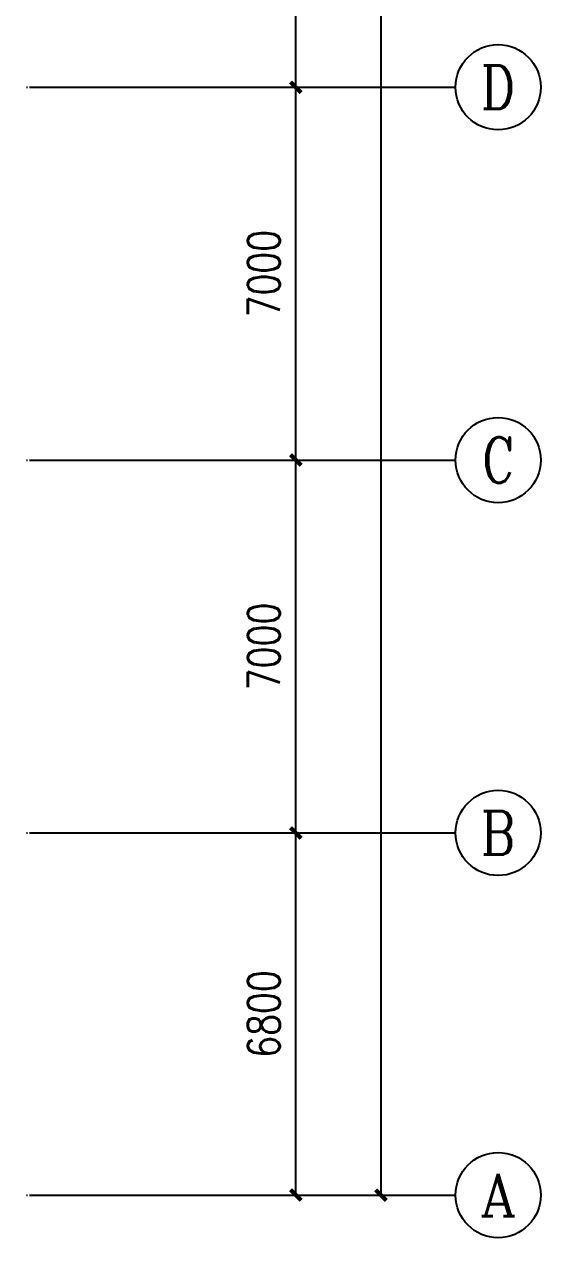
# Model space of a CAD drawing. Extents: x -21908402 to 2288787, y 79687 to 5079726.
# Drawn here: x 2235210 to 2244910, y 224730 to 247512 of the extents above; entities that cross this region are included whole.
import ezdxf
from ezdxf.enums import TextEntityAlignment as Align

# ---------------------------------------------------------------- set-up
doc = ezdxf.new("R2010")
doc.units = 0
doc.header["$LTSCALE"] = 1000
doc.linetypes.add('DOTE', pattern=[2.42, 2, -0.2, 0.02, -0.2])
doc.layers.get('0').update_dxf_attribs({"linetype": 'CONTINUOUS'})
doc.layers.get('DEFPOINTS').update_dxf_attribs({"linetype": 'CONTINUOUS'})
for name, color, linetype in [('AXIS', 3, 'CONTINUOUS'), ('AXIS_TEXT', 7, 'CONTINUOUS'), ('DOTE', 1, 'DOTE')]:
    doc.layers.add(name, color=color, linetype=linetype)
doc.styles.add('_TCH_AXIS', font='COMPLEX', dxfattribs={"bigfont": 'GBCBIG'})
doc.styles.add('COMPLEX', font='COMPLEX')
doc.styles.add('DIM_FONT', font='simplex.shx', dxfattribs={"width": 0.8})
doc.dimstyles.new('DIMN200', dxfattribs={"dimscale": 2, "dimtxt": 300, "dimasz": 100, "dimexe": 250, "dimexo": 300, "dimgap": 150, "dimtad": 1, "dimdec": 0, "dimzin": 0, "dimtxsty": 'DIM_FONT', "dimblk": 'ARCHTICK', "dimcen": 0.09, "dimclrt": 7, "dimazin": 3, "dimtfac": 1, "dimtdec": 0, "dimtix": 1, "dimtmove": 0, "dimatfit": 3, "dimtolj": 1, "dimtzin": 0})

# ---------------------------------------------------------------- blocks, each defined once
blk = doc.blocks.new('_ARCHTICK')
at = {"color": 0, "linetype": 'BYBLOCK', "const_width": 0.4}
blk.add_lwpolyline([(-0.5, -0.5), (0.5, 0.5)], dxfattribs=at)
blk = doc.blocks.new('*D564')
at = {"layer": 'AXIS', "color": 0}
for p, q in [((2235910, 232330), (2240810, 232330)), ((2240310, 225530), (2240310, 232330)), ((2235910, 225530), (2240810, 225530))]:
    blk.add_line(p, q, dxfattribs=at)
at = {"layer": 'DEFPOINTS', "color": 0}
for p in [(2235310, 232330), (2240310, 232330), (2235310, 225530)]:
    blk.add_point(p, dxfattribs=at)
at = {"layer": 'AXIS', "color": 0, "xscale": 200, "yscale": 200, "zscale": 200}
for p, rotation in [((2240310, 232330), 90), ((2240310, 225530), 270)]:
    blk.add_blockref('_ARCHTICK', p, dxfattribs=dict(at, rotation=rotation))
at = {"layer": 'AXIS', "color": 7, "insert": (2239710, 228930), "char_height": 600, "attachment_point": 5, "rotation": 90, "style": 'DIM_FONT'}
blk.add_mtext('\\A1;6800', dxfattribs=at)
blk = doc.blocks.new('*D565')
at = {"layer": 'AXIS', "color": 0}
for p, q in [((2235910, 239330), (2240810, 239330)), ((2240310, 232330), (2240310, 239330)), ((2235910, 232330), (2240810, 232330))]:
    blk.add_line(p, q, dxfattribs=at)
at = {"layer": 'DEFPOINTS', "color": 0}
for p in [(2235310, 239330), (2240310, 239330), (2235310, 232330)]:
    blk.add_point(p, dxfattribs=at)
at = {"layer": 'AXIS', "color": 0, "xscale": 200, "yscale": 200, "zscale": 200}
for p, rotation in [((2240310, 239330), 90), ((2240310, 232330), 270)]:
    blk.add_blockref('_ARCHTICK', p, dxfattribs=dict(at, rotation=rotation))
at = {"layer": 'AXIS', "color": 7, "insert": (2239710, 235830), "char_height": 600, "attachment_point": 5, "rotation": 90, "style": 'DIM_FONT'}
blk.add_mtext('\\A1;7000', dxfattribs=at)
blk = doc.blocks.new('*D566')
at = {"layer": 'AXIS', "color": 0}
for p, q in [((2235910, 246330), (2240810, 246330)), ((2240310, 239330), (2240310, 246330)), ((2235910, 239330), (2240810, 239330))]:
    blk.add_line(p, q, dxfattribs=at)
at = {"layer": 'DEFPOINTS', "color": 0}
for p in [(2235310, 246330), (2240310, 246330), (2235310, 239330)]:
    blk.add_point(p, dxfattribs=at)
at = {"layer": 'AXIS', "color": 0, "xscale": 200, "yscale": 200, "zscale": 200}
for p, rotation in [((2240310, 246330), 90), ((2240310, 239330), 270)]:
    blk.add_blockref('_ARCHTICK', p, dxfattribs=dict(at, rotation=rotation))
at = {"layer": 'AXIS', "color": 7, "insert": (2239710, 242830), "char_height": 600, "attachment_point": 5, "rotation": 90, "style": 'DIM_FONT'}
blk.add_mtext('\\A1;7000', dxfattribs=at)
blk = doc.blocks.new('*D567')
at = {"layer": 'AXIS', "color": 0}
for p, q in [((2235910, 253330), (2240810, 253330)), ((2240310, 246330), (2240310, 253330)), ((2235910, 246330), (2240810, 246330))]:
    blk.add_line(p, q, dxfattribs=at)
at = {"layer": 'DEFPOINTS', "color": 0}
for p in [(2235310, 253330), (2240310, 253330), (2235310, 246330)]:
    blk.add_point(p, dxfattribs=at)
at = {"layer": 'AXIS', "color": 0, "xscale": 200, "yscale": 200, "zscale": 200}
for p, rotation in [((2240310, 253330), 90), ((2240310, 246330), 270)]:
    blk.add_blockref('_ARCHTICK', p, dxfattribs=dict(at, rotation=rotation))
at = {"layer": 'AXIS', "color": 7, "insert": (2239710, 249830), "char_height": 600, "attachment_point": 5, "rotation": 90, "style": 'DIM_FONT'}
blk.add_mtext('\\A1;7000', dxfattribs=at)
blk = doc.blocks.new('*D574')
at = {"layer": 'AXIS', "color": 0}
for p, q in [((2235910, 295130), (2242410, 295130)), ((2241910, 225530), (2241910, 295130)), ((2235910, 225530), (2242410, 225530))]:
    blk.add_line(p, q, dxfattribs=at)
at = {"layer": 'DEFPOINTS', "color": 0}
for p in [(2235310, 295130), (2241910, 295130), (2235310, 225530)]:
    blk.add_point(p, dxfattribs=at)
at = {"layer": 'AXIS', "color": 0, "xscale": 200, "yscale": 200, "zscale": 200}
for p, rotation in [((2241910, 295130), 90), ((2241910, 225530), 270)]:
    blk.add_blockref('_ARCHTICK', p, dxfattribs=dict(at, rotation=rotation))
at = {"layer": 'AXIS', "color": 7, "insert": (2241310, 260330), "char_height": 600, "attachment_point": 5, "rotation": 90, "style": 'DIM_FONT'}
blk.add_mtext('\\A1;69600', dxfattribs=at)
blk = doc.blocks.new('_AXISO')
blk.add_circle((0, 0), 0.5)
at = {"layer": 'AXIS_TEXT', "style": 'COMPLEX', "width": 1.041667}
blk.add_attdef('A', text='', height=0.56, dxfattribs=at).set_placement((-0.25, -0.28), (0.25, -0.28), align=Align.FIT)

msp = doc.modelspace()

# ---------------------------------------------------------------- linework, layer by layer
at = {"layer": 'AXIS'}
for p, q in [((2235310, 246329.6), (2243310, 246329.6)), ((2235310, 239329.6), (2243310, 239329.6)), ((2235310, 232329.6), (2243310, 232329.6)), ((2235310, 225529.6), (2243310, 225529.6))]:
    msp.add_line(p, q, dxfattribs=at)
at = {"layer": 'DOTE'}
for p, q in [((2119310, 246329.6), (2235310, 246329.6)), ((2119310, 239329.6), (2235310, 239329.6)), ((2119310, 232329.6), (2235310, 232329.6)), ((2119310, 225529.6), (2235310, 225529.6))]:
    msp.add_line(p, q, dxfattribs=at)

# ---------------------------------------------------------------- block references
at = {"layer": 'AXIS'}
ref = msp.add_blockref('_AXISO', (2244110, 246329.6), dxfattribs=dict(at, xscale=1600, yscale=1600, zscale=1600))
ref.add_attrib('A', 'D', dxfattribs={"layer": 'AXIS_TEXT', "height": 812.8, "style": '_TCH_AXIS'}).set_placement((2243781, 245923.2), (2244439, 245923.2), align=Align.FIT)
ref = msp.add_blockref('_AXISO', (2244110, 239329.6), dxfattribs=dict(at, xscale=1600, yscale=1600, zscale=1600))
ref.add_attrib('A', 'C', dxfattribs={"layer": 'AXIS_TEXT', "height": 854.7, "style": '_TCH_AXIS'}).set_placement((2243804.8, 238902.2), (2244415.3, 238902.2), align=Align.FIT)
ref = msp.add_blockref('_AXISO', (2244110, 232329.6), dxfattribs=dict(at, xscale=1600, yscale=1600, zscale=1600))
ref.add_attrib('A', 'B', dxfattribs={"layer": 'AXIS_TEXT', "height": 812.8, "style": '_TCH_AXIS'}).set_placement((2243781, 231923.2), (2244439, 231923.2), align=Align.FIT)
ref = msp.add_blockref('_AXISO', (2244110, 225529.6), dxfattribs=dict(at, xscale=1600, yscale=1600, zscale=1600))
ref.add_attrib('A', 'A', dxfattribs={"layer": 'AXIS_TEXT', "height": 793, "style": '_TCH_AXIS'}).set_placement((2243770.2, 225133.1), (2244449.9, 225133.1), align=Align.FIT)

# ---------------------------------------------------------------- dimensions: what is measured, and where the dimension line sits
for p1, p2, distance, picture, middle in [((2235310, 225529.6), (2235310, 295129.6), -6600, '*D574', (2241310, 260329.6)), ((2235310, 246329.6), (2235310, 253329.6), -5000, '*D567', (2239710, 249829.6)), ((2235310, 239329.6), (2235310, 246329.6), -5000, '*D566', (2239710, 242829.6)), ((2235310, 232329.6), (2235310, 239329.6), -5000, '*D565', (2239710, 235829.6)), ((2235310, 225529.6), (2235310, 232329.6), -5000, '*D564', (2239710, 228929.6))]:
    dim = msp.add_aligned_dim(p1=p1, p2=p2, distance=distance, dimstyle='DIMN200', dxfattribs=at)
    dim.commit()
    dim.dimension.update_dxf_attribs({"geometry": picture, "text_midpoint": middle})

doc.saveas('drawing.dxf')
